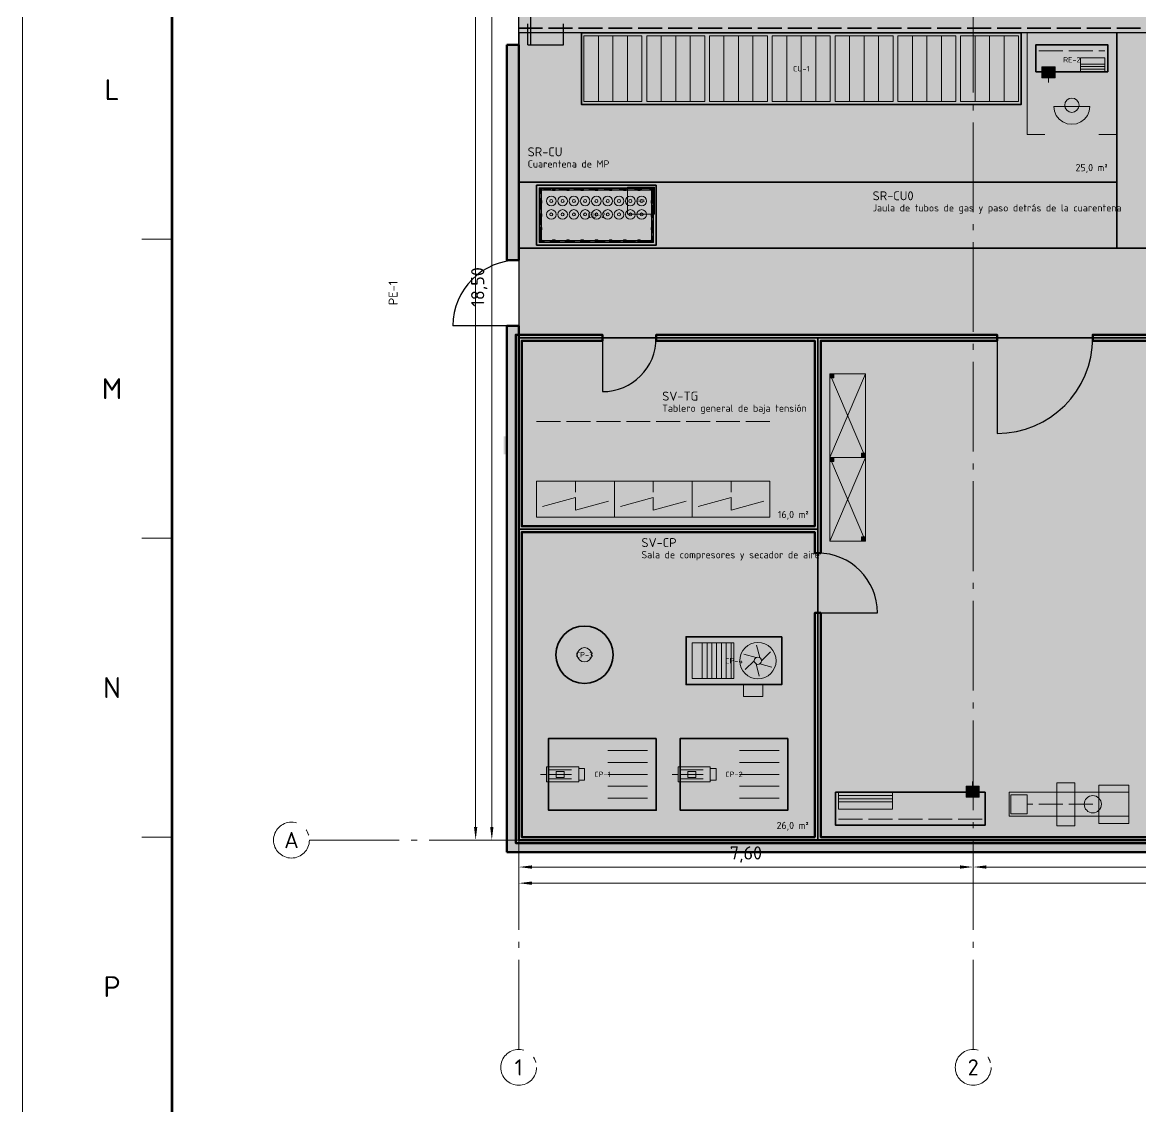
# Model space of a CAD drawing. Header units: millimetres. Extents: x 0 to 1189, y 0 to 841.
# Drawn here: x 0 to 187, y 175.4 to 356.8 of the extents above; entities that cross this region are included whole.
import ezdxf
from ezdxf.enums import TextEntityAlignment as Align

# ---------------------------------------------------------------- set-up
doc = ezdxf.new("R2010")
doc.units = ezdxf.units.MM
doc.linetypes.add('IRAM-E-TRAZOS', pattern=[5, 4, -1])
doc.linetypes.add('IRAM-F-TRAZO-PUNTO', pattern=[20, 15, -2, 1, -2])
for name, color, linetype, lineweight in [('06-TEXTO', 7, 'CONTINUOUS', 25), ('07-RECUADRO', 7, 'CONTINUOUS', 70), ('08-FINA', 5, 'CONTINUOUS', 18), ('A-ABERTURA', 7, 'CONTINUOUS', 25), ('A-COLUMNA', 7, 'CONTINUOUS', 50), ('A-COTA', 7, 'CONTINUOUS', 18), ('A-EJE', 1, 'IRAM-F-TRAZO-PUNTO', 18), ('A-EQUIPO-FINO', 8, 'CONTINUOUS', 13), ('A-EQUIPO-OCULTO', 8, 'IRAM-E-TRAZOS', 13), ('A-EQUIPO-RELLENO', 9, 'CONTINUOUS', 13), ('A-MURO', 7, 'CONTINUOUS', 50), ('A-OPERARIO', 6, 'CONTINUOUS', 18), ('A-RELLENO', 9, 'CONTINUOUS', 13), ('A-SECTOR', 1, 'CONTINUOUS', 25), ('A-SECTOR-TXT', 1, 'CONTINUOUS', 25), ('A-TABIQUE', 7, 'CONTINUOUS', 50), ('A-TEXTO', 7, 'CONTINUOUS', 18)]:
    doc.layers.add(name, color=color, linetype=linetype, lineweight=lineweight)
for name, color, linetype, lineweight, true_color in [('A-AREA-TRABAJO', 30, 'CONTINUOUS', 13, 0xeb963c), ('A-EQUIPO', 30, 'CONTINUOUS', 35, 0xe67800), ('A-MOBILIARIO', 8, 'CONTINUOUS', 18, 0x50505a), ('A-PASILLO', 2, 'IRAM-E-TRAZOS', 35, 0xd7a500), ('A-SENDA', 2, 'CONTINUOUS', 25, 0xd7a500)]:
    doc.layers.add(name, color=color, linetype=linetype, lineweight=lineweight, true_color=true_color)
doc.styles.add('ISO3098', font='isocpeur.ttf')
doc.dimstyles.new('FLAMA-IRAM', dxfattribs={"dimtxt": 3.5, "dimasz": 3.5, "dimexe": 2, "dimexo": 1.5, "dimgap": 1, "dimtad": 1, "dimdec": 1, "dimtxsty": 'ISO3098', "dimblk": 'IRAM_FLECHA', "dimblk1": 'IRAM_FLECHA', "dimblk2": 'IRAM_FLECHA', "dimcen": 2.5, "dimclrd": 3, "dimclre": 3, "dimclrt": 3, "dimazin": 3, "dimtfac": 1, "dimtmove": 0, "dimatfit": 3, "dimlwd": 18, "dimlwe": 18})

# ---------------------------------------------------------------- blocks, each defined once
blk = doc.blocks.new('IRAM_FLECHA')
blk.add_solid([(0, 0), (-1, 0.125), (-1, -0.125)])

msp = doc.modelspace()

# ---------------------------------------------------------------- hatches: boundary and pattern name
at = {"layer": 'A-ABERTURA', "true_color": 0x3c3c3c}
h = msp.add_hatch(color=7, dxfattribs=at)
h.dxf.hatch_style = 1
h.paths.add_polyline_path([(85, 353), (85, 350.5), (81, 350.5), (81, 353)])
at = {"layer": 'A-COLUMNA', "true_color": 0x000000}
h = msp.add_hatch(color=7, dxfattribs=at)
h.dxf.hatch_style = 1
h.paths.add_polyline_path([(80.5, 284.5), (83.5, 284.5), (83.5, 287.5), (80.5, 287.5)])
h = msp.add_hatch(color=7, dxfattribs=at)
h.dxf.hatch_style = 1
h.paths.add_polyline_path([(81, 218), (85, 218), (85, 222), (81, 222)])
h = msp.add_hatch(color=7, dxfattribs=at)
h.dxf.hatch_style = 1
h.paths.add_polyline_path([(157, 218), (161, 218), (161, 222), (157, 222)])
at = {"layer": 'A-EQUIPO-RELLENO', "true_color": 0xeedec0}
h = msp.add_hatch(color=7, dxfattribs=at)
h.dxf.hatch_style = 1
h.paths.add_polyline_path([(103.6, 354.5), (93.9, 354.5), (93.9, 343.5), (103.6, 343.5)])
h = msp.add_hatch(color=7, dxfattribs=at)
h.dxf.hatch_style = 1
h.paths.add_polyline_path([(114.1, 354.5), (104.4, 354.5), (104.4, 343.5), (114.1, 343.5)])
h = msp.add_hatch(color=7, dxfattribs=at)
h.dxf.hatch_style = 1
h.paths.add_polyline_path([(124.6, 354.5), (114.9, 354.5), (114.9, 343.5), (124.6, 343.5)])
h = msp.add_hatch(color=7, dxfattribs=at)
h.dxf.hatch_style = 1
h.paths.add_polyline_path([(135.1, 354.5), (125.4, 354.5), (125.4, 343.5), (135.1, 343.5)])
h = msp.add_hatch(color=7, dxfattribs=at)
h.dxf.hatch_style = 1
h.paths.add_polyline_path([(145.6, 354.5), (135.9, 354.5), (135.9, 343.5), (145.6, 343.5)])
h = msp.add_hatch(color=7, dxfattribs=at)
h.dxf.hatch_style = 1
h.paths.add_polyline_path([(156.1, 354.5), (146.4, 354.5), (146.4, 343.5), (156.1, 343.5)])
h = msp.add_hatch(color=7, dxfattribs=at)
h.dxf.hatch_style = 1
h.paths.add_polyline_path([(166.6, 354.5), (156.9, 354.5), (156.9, 343.5), (166.6, 343.5)])
h = msp.add_hatch(color=7, dxfattribs=at)
h.dxf.hatch_style = 1
h.paths.add_polyline_path([(169.5, 348.5), (181.5, 348.5), (181.5, 353), (169.5, 353)])
at = {"layer": 'A-EQUIPO-RELLENO', "true_color": 0xcdd0d4}
h = msp.add_hatch(color=7, dxfattribs=at)
h.dxf.hatch_style = 1
h.paths.add_polyline_path([(170.5, 347.5), (172.7, 347.5), (172.7, 349.3), (170.5, 349.3)])
at = {"layer": 'A-EQUIPO-RELLENO', "true_color": 0xffffff}
h = msp.add_hatch(color=7, dxfattribs=at)
h.dxf.hatch_style = 1
h.paths.add_polyline_path([(176.7, 342.9), (176.659, 343.211), (176.539, 343.5), (176.349, 343.749), (176.1, 343.939), (175.811, 344.059), (175.5, 344.1), (175.189, 344.059), (174.9, 343.939), (174.651, 343.749), (174.461, 343.5), (174.341, 343.211), (174.3, 342.9), (174.341, 342.589), (174.461, 342.3), (174.651, 342.051), (174.9, 341.861), (175.189, 341.741), (175.5, 341.7), (175.811, 341.741), (176.1, 341.861), (176.349, 342.051), (176.539, 342.3), (176.659, 342.589)])
at = {"layer": 'A-EQUIPO-RELLENO', "true_color": 0xfae1f5}
h = msp.add_hatch(color=7, dxfattribs=at)
h.dxf.hatch_style = 1
h.paths.add_polyline_path([(172.5, 342.7), (172.602, 341.924), (172.902, 341.2), (173.379, 340.579), (174, 340.102), (174.724, 339.802), (175.5, 339.7), (176.276, 339.802), (177, 340.102), (177.621, 340.579), (178.098, 341.2), (178.398, 341.924), (178.5, 342.7), (172.5, 342.7)])
at = {"layer": 'A-EQUIPO-RELLENO', "true_color": 0xf5f5f5}
h = msp.add_hatch(color=7, dxfattribs=at)
h.dxf.hatch_style = 1
h.paths.add_polyline_path([(106, 329.5), (86, 329.5), (86, 319.5), (106, 319.5)])
at = {"layer": 'A-EQUIPO-RELLENO', "true_color": 0x969ba0}
h = msp.add_hatch(color=7, dxfattribs=at)
h.dxf.hatch_style = 1
h.paths.add_polyline_path([(86.86, 329.06), (86.44, 329.06), (86.44, 328.64), (86.86, 328.64)])
h = msp.add_hatch(color=7, dxfattribs=at)
h.dxf.hatch_style = 1
h.paths.add_polyline_path([(86.86, 329.06), (86.44, 329.06), (86.44, 328.64), (86.86, 328.64)])
h = msp.add_hatch(color=7, dxfattribs=at)
h.dxf.hatch_style = 1
h.paths.add_polyline_path([(89.085, 329.06), (88.665, 329.06), (88.665, 328.64), (89.085, 328.64)])
h = msp.add_hatch(color=7, dxfattribs=at)
h.dxf.hatch_style = 1
h.paths.add_polyline_path([(91.46, 329.06), (91.04, 329.06), (91.04, 328.64), (91.46, 328.64)])
h = msp.add_hatch(color=7, dxfattribs=at)
h.dxf.hatch_style = 1
h.paths.add_polyline_path([(93.835, 329.06), (93.415, 329.06), (93.415, 328.64), (93.835, 328.64)])
h = msp.add_hatch(color=7, dxfattribs=at)
h.dxf.hatch_style = 1
h.paths.add_polyline_path([(96.21, 329.06), (95.79, 329.06), (95.79, 328.64), (96.21, 328.64)])
h = msp.add_hatch(color=7, dxfattribs=at)
h.dxf.hatch_style = 1
h.paths.add_polyline_path([(98.585, 329.06), (98.165, 329.06), (98.165, 328.64), (98.585, 328.64)])
h = msp.add_hatch(color=7, dxfattribs=at)
h.dxf.hatch_style = 1
h.paths.add_polyline_path([(100.96, 329.06), (100.54, 329.06), (100.54, 328.64), (100.96, 328.64)])
h = msp.add_hatch(color=7, dxfattribs=at)
h.dxf.hatch_style = 1
h.paths.add_polyline_path([(103.335, 329.06), (102.915, 329.06), (102.915, 328.64), (103.335, 328.64)])
h = msp.add_hatch(color=7, dxfattribs=at)
h.dxf.hatch_style = 1
h.paths.add_polyline_path([(105.56, 329.06), (105.14, 329.06), (105.14, 328.64), (105.56, 328.64)])
h = msp.add_hatch(color=7, dxfattribs=at)
h.dxf.hatch_style = 1
h.paths.add_polyline_path([(105.56, 329.06), (105.14, 329.06), (105.14, 328.64), (105.56, 328.64)])
h = msp.add_hatch(color=7, dxfattribs=at)
h.dxf.hatch_style = 1
h.paths.add_polyline_path([(86.86, 326.96), (86.44, 326.96), (86.44, 326.54), (86.86, 326.54)])
h = msp.add_hatch(color=7, dxfattribs=at)
h.dxf.hatch_style = 1
h.paths.add_polyline_path([(105.56, 326.96), (105.14, 326.96), (105.14, 326.54), (105.56, 326.54)])
h = msp.add_hatch(color=7, dxfattribs=at)
h.dxf.hatch_style = 1
h.paths.add_polyline_path([(86.86, 324.71), (86.44, 324.71), (86.44, 324.29), (86.86, 324.29)])
h = msp.add_hatch(color=7, dxfattribs=at)
h.dxf.hatch_style = 1
h.paths.add_polyline_path([(105.56, 324.71), (105.14, 324.71), (105.14, 324.29), (105.56, 324.29)])
h = msp.add_hatch(color=7, dxfattribs=at)
h.dxf.hatch_style = 1
h.paths.add_polyline_path([(86.86, 322.46), (86.44, 322.46), (86.44, 322.04), (86.86, 322.04)])
h = msp.add_hatch(color=7, dxfattribs=at)
h.dxf.hatch_style = 1
h.paths.add_polyline_path([(105.56, 322.46), (105.14, 322.46), (105.14, 322.04), (105.56, 322.04)])
h = msp.add_hatch(color=7, dxfattribs=at)
h.dxf.hatch_style = 1
h.paths.add_polyline_path([(86.86, 320.36), (86.44, 320.36), (86.44, 319.94), (86.86, 319.94)])
h = msp.add_hatch(color=7, dxfattribs=at)
h.dxf.hatch_style = 1
h.paths.add_polyline_path([(86.86, 320.36), (86.44, 320.36), (86.44, 319.94), (86.86, 319.94)])
h = msp.add_hatch(color=7, dxfattribs=at)
h.dxf.hatch_style = 1
h.paths.add_polyline_path([(89.085, 320.36), (88.665, 320.36), (88.665, 319.94), (89.085, 319.94)])
h = msp.add_hatch(color=7, dxfattribs=at)
h.dxf.hatch_style = 1
h.paths.add_polyline_path([(91.46, 320.36), (91.04, 320.36), (91.04, 319.94), (91.46, 319.94)])
h = msp.add_hatch(color=7, dxfattribs=at)
h.dxf.hatch_style = 1
h.paths.add_polyline_path([(93.835, 320.36), (93.415, 320.36), (93.415, 319.94), (93.835, 319.94)])
h = msp.add_hatch(color=7, dxfattribs=at)
h.dxf.hatch_style = 1
h.paths.add_polyline_path([(96.21, 320.36), (95.79, 320.36), (95.79, 319.94), (96.21, 319.94)])
h = msp.add_hatch(color=7, dxfattribs=at)
h.dxf.hatch_style = 1
h.paths.add_polyline_path([(98.585, 320.36), (98.165, 320.36), (98.165, 319.94), (98.585, 319.94)])
h = msp.add_hatch(color=7, dxfattribs=at)
h.dxf.hatch_style = 1
h.paths.add_polyline_path([(100.96, 320.36), (100.54, 320.36), (100.54, 319.94), (100.96, 319.94)])
h = msp.add_hatch(color=7, dxfattribs=at)
h.dxf.hatch_style = 1
h.paths.add_polyline_path([(103.335, 320.36), (102.915, 320.36), (102.915, 319.94), (103.335, 319.94)])
h = msp.add_hatch(color=7, dxfattribs=at)
h.dxf.hatch_style = 1
h.paths.add_polyline_path([(105.56, 320.36), (105.14, 320.36), (105.14, 319.94), (105.56, 319.94)])
h = msp.add_hatch(color=7, dxfattribs=at)
h.dxf.hatch_style = 1
h.paths.add_polyline_path([(105.56, 320.36), (105.14, 320.36), (105.14, 319.94), (105.56, 319.94)])
at = {"layer": 'A-EQUIPO-RELLENO', "true_color": 0xeeeeee}
h = msp.add_hatch(color=7, dxfattribs=at)
h.dxf.hatch_style = 1
h.paths.add_polyline_path([(141, 284), (141, 298), (135, 298), (135, 284)])
at = {"layer": 'A-EQUIPO-RELLENO', "true_color": 0x969ba0}
h = msp.add_hatch(color=7, dxfattribs=at)
h.dxf.hatch_style = 1
h.paths.add_polyline_path([(135.7, 297.3), (135.7, 297.9), (135.1, 297.9), (135.1, 297.3)])
h = msp.add_hatch(color=7, dxfattribs=at)
h.dxf.hatch_style = 1
h.paths.add_polyline_path([(140.9, 284.1), (140.9, 284.7), (140.3, 284.7), (140.3, 284.1)])
at = {"layer": 'A-EQUIPO-RELLENO', "true_color": 0xeeeeee}
h = msp.add_hatch(color=7, dxfattribs=at)
h.dxf.hatch_style = 1
h.paths.add_polyline_path([(141, 270), (141, 284), (135, 284), (135, 270)])
at = {"layer": 'A-EQUIPO-RELLENO', "true_color": 0x969ba0}
h = msp.add_hatch(color=7, dxfattribs=at)
h.dxf.hatch_style = 1
h.paths.add_polyline_path([(135.7, 283.3), (135.7, 283.9), (135.1, 283.9), (135.1, 283.3)])
at = {"layer": 'A-EQUIPO-RELLENO', "true_color": 0xcdd0d4}
h = msp.add_hatch(color=7, dxfattribs=at)
h.dxf.hatch_style = 1
h.paths.add_polyline_path([(99, 280), (86, 280), (86, 274), (99, 274)])
h = msp.add_hatch(color=7, dxfattribs=at)
h.dxf.hatch_style = 1
h.paths.add_polyline_path([(112, 280), (99, 280), (99, 274), (112, 274)])
h = msp.add_hatch(color=7, dxfattribs=at)
h.dxf.hatch_style = 1
h.paths.add_polyline_path([(125, 280), (112, 280), (112, 274), (125, 274)])
at = {"layer": 'A-EQUIPO-RELLENO', "true_color": 0x969ba0}
h = msp.add_hatch(color=7, dxfattribs=at)
h.dxf.hatch_style = 1
h.paths.add_polyline_path([(140.9, 270.1), (140.9, 270.7), (140.3, 270.7), (140.3, 270.1)])
at = {"layer": 'A-EQUIPO-RELLENO', "true_color": 0xe1e6ec}
h = msp.add_hatch(color=7, dxfattribs=at)
h.dxf.hatch_style = 1
h.paths.add_polyline_path([(89.2, 251), (89.364, 249.758), (89.843, 248.6), (90.606, 247.606), (91.6, 246.843), (92.758, 246.364), (94, 246.2), (95.242, 246.364), (96.4, 246.843), (97.394, 247.606), (98.157, 248.6), (98.636, 249.758), (98.8, 251), (98.636, 252.242), (98.157, 253.4), (97.394, 254.394), (96.4, 255.157), (95.242, 255.636), (94, 255.8), (92.758, 255.636), (91.6, 255.157), (90.606, 254.394), (89.843, 253.4), (89.364, 252.242)])
at = {"layer": 'A-EQUIPO-RELLENO', "true_color": 0xeeeeee}
h = msp.add_hatch(color=7, dxfattribs=at)
h.dxf.hatch_style = 1
h.paths.add_polyline_path([(127, 254), (111, 254), (111, 246), (127, 246)])
at = {"layer": 'A-EQUIPO-RELLENO', "true_color": 0xd7e1d7}
h = msp.add_hatch(color=7, dxfattribs=at)
h.dxf.hatch_style = 1
h.paths.add_polyline_path([(106, 237), (88, 237), (88, 225), (106, 225)])
h = msp.add_hatch(color=7, dxfattribs=at)
h.dxf.hatch_style = 1
h.paths.add_polyline_path([(128, 237), (110, 237), (110, 225), (128, 225)])
at = {"layer": 'A-EQUIPO-RELLENO', "true_color": 0xcdd0d4}
h = msp.add_hatch(color=7, dxfattribs=at)
h.dxf.hatch_style = 1
h.paths.add_polyline_path([(93.04, 232.25), (87.64, 232.25), (87.64, 229.75), (93.04, 229.75)])
h = msp.add_hatch(color=7, dxfattribs=at)
h.dxf.hatch_style = 1
h.paths.add_polyline_path([(115.04, 232.25), (109.64, 232.25), (109.64, 229.75), (115.04, 229.75)])
h = msp.add_hatch(color=7, dxfattribs=at)
h.dxf.hatch_style = 1
h.paths.add_polyline_path([(160, 229), (157.8, 229), (157.8, 227.2), (160, 227.2)])
h = msp.add_hatch(color=7, dxfattribs=at)
h.dxf.hatch_style = 1
h.paths.add_polyline_path([(185, 229.2), (180, 229.2), (180, 222.8), (185, 222.8)])
at = {"layer": 'A-EQUIPO-RELLENO', "true_color": 0xeedec0}
h = msp.add_hatch(color=7, dxfattribs=at)
h.dxf.hatch_style = 1
h.paths.add_polyline_path([(161, 228), (136, 228), (136, 222.5), (161, 222.5)])
at = {"layer": 'A-EQUIPO-RELLENO', "true_color": 0xeeeeee}
h = msp.add_hatch(color=7, dxfattribs=at)
h.dxf.hatch_style = 1
h.paths.add_polyline_path([(185, 228), (165, 228), (165, 224), (185, 224)])
at = {"layer": 'A-MURO', "true_color": 0x464646}
h = msp.add_hatch(color=7, dxfattribs=at)
h.dxf.hatch_style = 1
h.paths.add_polyline_path([(81, 353), (83, 353), (83, 317), (81, 317)])
h = msp.add_hatch(color=7, dxfattribs=at)
h.dxf.hatch_style = 1
h.paths.add_polyline_path([(81, 218), (81, 306), (83, 306), (83, 220), (314, 220), (314, 218)])
at = {"layer": 'A-RELLENO', "true_color": 0xe2e2e2}
h = msp.add_hatch(color=7, dxfattribs=at)
h.dxf.hatch_style = 1
h.paths.add_polyline_path([(83, 355), (843, 355), (843, 405), (83, 405)])
at = {"layer": 'A-RELLENO', "true_color": 0xcde1f5}
h = msp.add_hatch(color=7, dxfattribs=at)
h.dxf.hatch_style = 1
h.paths.add_polyline_path([(83, 330), (183, 330), (183, 355), (83, 355)])
at = {"layer": 'A-RELLENO', "true_color": 0xfff4b4}
h = msp.add_hatch(color=7, dxfattribs=at)
h.dxf.hatch_style = 1
h.paths.add_polyline_path([(183, 319), (198, 319), (198, 355), (183, 355)])
at = {"layer": 'A-RELLENO', "true_color": 0xcde1f5}
h = msp.add_hatch(color=7, dxfattribs=at)
h.dxf.hatch_style = 1
h.paths.add_polyline_path([(83, 319), (183, 319), (183, 330), (83, 330)])
at = {"layer": 'A-RELLENO', "true_color": 0xdb8eaa}
h = msp.add_hatch(color=7, dxfattribs=at)
h.dxf.hatch_style = 1
h.paths.add_polyline_path([(101.2, 324.7), (105.7, 324.7), (105.7, 329.2), (101.2, 329.2)])
at = {"layer": 'A-RELLENO', "true_color": 0xfff4b4}
h = msp.add_hatch(color=7, dxfattribs=at)
h.dxf.hatch_style = 1
h.paths.add_polyline_path([(83, 304), (330, 304), (330, 319), (83, 319)])
at = {"layer": 'A-RELLENO', "true_color": 0xe4e4e4}
h = msp.add_hatch(color=7, dxfattribs=at)
h.dxf.hatch_style = 1
h.paths.add_polyline_path([(83, 272), (133, 272), (133, 304), (83, 304)])
h = msp.add_hatch(color=7, dxfattribs=at)
h.dxf.hatch_style = 1
h.paths.add_polyline_path([(133, 220), (209, 220), (209, 304), (133, 304)])
h = msp.add_hatch(color=7, dxfattribs=at)
h.dxf.hatch_style = 1
h.paths.add_polyline_path([(83, 220), (133, 220), (133, 272), (83, 272)])
at = {"layer": 'A-TABIQUE', "true_color": 0x6e6e6e}
h = msp.add_hatch(color=7, dxfattribs=at)
h.dxf.hatch_style = 1
h.paths.add_polyline_path([(209.5, 304.5), (219, 304.5), (219, 303.5), (209.5, 303.5), (209.5, 220.5), (248.5, 220.5), (248.5, 303.5), (229, 303.5), (229, 304.5), (248.5, 304.5), (249.5, 304.5), (263, 304.5), (263, 303.5), (249.5, 303.5), (249.5, 220.5), (296.5, 220.5), (296.5, 303.5), (272, 303.5), (272, 304.5), (296.5, 304.5), (297.5, 304.5), (299, 304.5), (299, 303.5), (297.5, 303.5), (297.5, 220.5), (329.5, 220.5), (329.5, 256.5), (329.5, 303.5), (308, 303.5), (308, 304.5), (330.5, 304.5), (330.5, 256.5), (367.5, 256.5), (367.5, 241), (366.5, 241), (366.5, 255.5), (330.5, 255.5), (330.5, 220.5), (366.5, 220.5), (366.5, 232), (367.5, 232), (367.5, 219.5), (330.5, 219.5), (329.5, 219.5), (297.5, 219.5), (296.5, 219.5), (249.5, 219.5), (248.5, 219.5), (209.5, 219.5), (208.5, 219.5), (133.5, 219.5), (132.5, 219.5), (82.5, 219.5), (82.5, 271.5), (82.5, 272.5), (82.5, 304.5), (97, 304.5), (97, 303.5), (83.5, 303.5), (83.5, 272.5), (132.5, 272.5), (132.5, 303.5), (106, 303.5), (106, 304.5), (132.5, 304.5), (133.5, 304.5), (163, 304.5), (163, 303.5), (133.5, 303.5), (133.5, 272.5), (133.5, 271.5), (133.5, 268), (132.5, 268), (132.5, 271.5), (83.5, 271.5), (83.5, 220.5), (132.5, 220.5), (132.5, 258), (133.5, 258), (133.5, 220.5), (208.5, 220.5), (208.5, 303.5), (179, 303.5), (179, 304.5), (208.5, 304.5)])

# ---------------------------------------------------------------- linework, layer by layer
at = {"layer": '07-RECUADRO'}
msp.add_lwpolyline([(25, 10), (1179, 10), (1179, 831), (25, 831)], close=True, dxfattribs=at)
at = {"layer": '08-FINA'}
for p, q in [((25, 320.5), (20, 320.5)), ((25, 270.5), (20, 270.5)), ((25, 220.5), (20, 220.5))]:
    msp.add_line(p, q, dxfattribs=at)
msp.add_lwpolyline([(0, 0), (1189, 0), (1189, 841), (0, 841)], close=True, dxfattribs=at)
at = {"layer": 'A-ABERTURA'}
for p, q in [((83, 353), (83, 403)), ((85, 353), (85, 403)), ((84.5, 353), (84.5, 356.5)), ((90.5, 353), (90.5, 356.5)), ((84.5, 353), (90.5, 353)), ((83, 306), (72, 306)), ((97, 304), (97, 295)), ((163, 304), (163, 288)), ((133, 258), (143, 258))]:
    msp.add_line(p, q, dxfattribs=at)
for centre, radius, start, end in [((83, 306), 11, 90, 180), ((97, 304), 9, 270, 360), ((163, 304), 16, 270, 360), ((133, 258), 10, 0, 90)]:
    msp.add_arc(centre, radius, start, end, dxfattribs=at)
at = {"layer": 'A-AREA-TRABAJO'}
for p, q in [((168, 338), (171, 338)), ((180, 338), (183, 338))]:
    msp.add_line(p, q, dxfattribs=at)
msp.add_lwpolyline([(168, 338), (168, 355), (183, 355), (183, 338)], dxfattribs=at)
at = {"layer": 'A-EJE'}
for p, q in [((83, 185), (83, 696)), ((159, 185), (159, 696)), ((48, 220), (878, 220))]:
    msp.add_line(p, q, dxfattribs=at)
for centre in [(45, 220), (83, 182), (159, 182)]:
    msp.add_circle(centre, 3, dxfattribs=at)
at = {"layer": 'A-EQUIPO'}
for points in [[(167, 355), (93.5, 355), (93.5, 343), (167, 343)], [(169.5, 348.5), (181.5, 348.5), (181.5, 353), (169.5, 353)], [(106, 329.5), (86, 329.5), (86, 319.5), (106, 319.5)], [(105.5, 329), (86.5, 329), (86.5, 320), (105.5, 320)], [(127, 254), (111, 254), (111, 246), (127, 246)], [(106, 237), (88, 237), (88, 225), (106, 225)], [(128, 237), (110, 237), (110, 225), (128, 225)], [(161, 228), (136, 228), (136, 222.5), (161, 222.5)]]:
    msp.add_lwpolyline(points, close=True, dxfattribs=at)
msp.add_circle((94, 251), 4.8, dxfattribs=at)
at = {"layer": 'A-EQUIPO-FINO'}
for p, q in [((96.325, 354.5), (96.325, 343.5)), ((98.75, 354.5), (98.75, 343.5)), ((101.175, 354.5), (101.175, 343.5)), ((106.825, 354.5), (106.825, 343.5)), ((109.25, 354.5), (109.25, 343.5)), ((111.675, 354.5), (111.675, 343.5)), ((117.325, 354.5), (117.325, 343.5)), ((119.75, 354.5), (119.75, 343.5)), ((122.175, 354.5), (122.175, 343.5)), ((127.825, 354.5), (127.825, 343.5)), ((130.25, 354.5), (130.25, 343.5)), ((132.675, 354.5), (132.675, 343.5)), ((138.325, 354.5), (138.325, 343.5)), ((140.75, 354.5), (140.75, 343.5)), ((143.175, 354.5), (143.175, 343.5)), ((148.825, 354.5), (148.825, 343.5)), ((151.25, 354.5), (151.25, 343.5)), ((153.675, 354.5), (153.675, 343.5)), ((159.325, 354.5), (159.325, 343.5)), ((161.75, 354.5), (161.75, 343.5)), ((164.175, 354.5), (164.175, 343.5)), ((176.94, 349.775), (181, 349.775)), ((176.94, 349.35), (181, 349.35)), ((176.94, 348.925), (181, 348.925)), ((171.6, 347.5), (171.6, 346.7)), ((141, 284), (135, 298)), ((135, 284), (141, 298)), ((141, 270), (135, 284)), ((135, 270), (141, 284)), ((92.5, 280), (92.5, 278.2)), ((105.5, 280), (105.5, 278.2)), ((118.5, 280), (118.5, 278.2)), ((113.7, 253), (113.7, 247)), ((114.5, 253), (114.5, 247)), ((115.3, 253), (115.3, 247)), ((116.1, 253), (116.1, 247)), ((116.9, 253), (116.9, 247)), ((117.7, 253), (117.7, 247)), ((118.5, 253), (118.5, 247)), ((104.56, 235), (97.9, 235)), ((126.56, 235), (119.9, 235)), ((104.56, 233), (97.9, 233)), ((126.56, 233), (119.9, 233)), ((87.64, 231), (86.668, 231)), ((91.852, 231.75), (88.072, 231.75)), ((91.852, 231), (88.072, 231)), ((91.852, 230.25), (88.072, 230.25)), ((104.56, 231), (97.9, 231)), ((109.64, 231), (108.668, 231)), ((113.852, 231.75), (110.072, 231.75)), ((113.852, 231), (110.072, 231)), ((113.852, 230.25), (110.072, 230.25)), ((126.56, 231), (119.9, 231)), ((104.56, 229), (97.9, 229)), ((126.56, 229), (119.9, 229)), ((158.9, 229), (158.9, 229.8)), ((104.56, 227), (97.9, 227)), ((126.56, 227), (119.9, 227)), ((145.5, 227.463), (136.5, 227.463)), ((145.5, 226.925), (136.5, 226.925)), ((145.5, 226.387), (136.5, 226.387))]:
    msp.add_line(p, q, dxfattribs=at)
for points in [[(103.6, 354.5), (93.9, 354.5), (93.9, 343.5), (103.6, 343.5)], [(114.1, 354.5), (104.4, 354.5), (104.4, 343.5), (114.1, 343.5)], [(124.6, 354.5), (114.9, 354.5), (114.9, 343.5), (124.6, 343.5)], [(135.1, 354.5), (125.4, 354.5), (125.4, 343.5), (135.1, 343.5)], [(145.6, 354.5), (135.9, 354.5), (135.9, 343.5), (145.6, 343.5)], [(156.1, 354.5), (146.4, 354.5), (146.4, 343.5), (156.1, 343.5)], [(166.6, 354.5), (156.9, 354.5), (156.9, 343.5), (166.6, 343.5)], [(176.94, 348.5), (181, 348.5), (181, 350.8), (176.94, 350.8)], [(170.5, 347.5), (172.7, 347.5), (172.7, 349.3), (170.5, 349.3)], [(101.2, 324.7), (105.7, 324.7), (105.7, 329.2), (101.2, 329.2)], [(86.86, 329.06), (86.44, 329.06), (86.44, 328.64), (86.86, 328.64)], [(86.86, 329.06), (86.44, 329.06), (86.44, 328.64), (86.86, 328.64)], [(105.2, 328.7), (86.8, 328.7), (86.8, 320.3), (105.2, 320.3)], [(89.085, 329.06), (88.665, 329.06), (88.665, 328.64), (89.085, 328.64)], [(91.46, 329.06), (91.04, 329.06), (91.04, 328.64), (91.46, 328.64)], [(93.835, 329.06), (93.415, 329.06), (93.415, 328.64), (93.835, 328.64)], [(96.21, 329.06), (95.79, 329.06), (95.79, 328.64), (96.21, 328.64)], [(98.585, 329.06), (98.165, 329.06), (98.165, 328.64), (98.585, 328.64)], [(100.96, 329.06), (100.54, 329.06), (100.54, 328.64), (100.96, 328.64)], [(103.335, 329.06), (102.915, 329.06), (102.915, 328.64), (103.335, 328.64)], [(105.56, 329.06), (105.14, 329.06), (105.14, 328.64), (105.56, 328.64)], [(105.56, 329.06), (105.14, 329.06), (105.14, 328.64), (105.56, 328.64)], [(86.86, 326.96), (86.44, 326.96), (86.44, 326.54), (86.86, 326.54)], [(105.56, 326.96), (105.14, 326.96), (105.14, 326.54), (105.56, 326.54)], [(86.86, 324.71), (86.44, 324.71), (86.44, 324.29), (86.86, 324.29)], [(105.56, 324.71), (105.14, 324.71), (105.14, 324.29), (105.56, 324.29)], [(86.86, 322.46), (86.44, 322.46), (86.44, 322.04), (86.86, 322.04)], [(105.56, 322.46), (105.14, 322.46), (105.14, 322.04), (105.56, 322.04)], [(86.86, 320.36), (86.44, 320.36), (86.44, 319.94), (86.86, 319.94)], [(86.86, 320.36), (86.44, 320.36), (86.44, 319.94), (86.86, 319.94)], [(89.085, 320.36), (88.665, 320.36), (88.665, 319.94), (89.085, 319.94)], [(91.46, 320.36), (91.04, 320.36), (91.04, 319.94), (91.46, 319.94)], [(93.835, 320.36), (93.415, 320.36), (93.415, 319.94), (93.835, 319.94)], [(96.21, 320.36), (95.79, 320.36), (95.79, 319.94), (96.21, 319.94)], [(98.585, 320.36), (98.165, 320.36), (98.165, 319.94), (98.585, 319.94)], [(100.96, 320.36), (100.54, 320.36), (100.54, 319.94), (100.96, 319.94)], [(103.335, 320.36), (102.915, 320.36), (102.915, 319.94), (103.335, 319.94)], [(105.56, 320.36), (105.14, 320.36), (105.14, 319.94), (105.56, 319.94)], [(105.56, 320.36), (105.14, 320.36), (105.14, 319.94), (105.56, 319.94)], [(141, 284), (141, 298), (135, 298), (135, 284)], [(135.7, 297.3), (135.7, 297.9), (135.1, 297.9), (135.1, 297.3)], [(140.9, 284.1), (140.9, 284.7), (140.3, 284.7), (140.3, 284.1)], [(141, 270), (141, 284), (135, 284), (135, 270)], [(135.7, 283.3), (135.7, 283.9), (135.1, 283.9), (135.1, 283.3)], [(140.9, 270.1), (140.9, 270.7), (140.3, 270.7), (140.3, 270.1)], [(119, 253), (112, 253), (112, 247), (119, 247)], [(93.04, 232.25), (87.64, 232.25), (87.64, 229.75), (93.04, 229.75)], [(94.012, 232), (93.04, 232), (93.04, 230), (94.012, 230)], [(115.04, 232.25), (109.64, 232.25), (109.64, 229.75), (115.04, 229.75)], [(116.012, 232), (115.04, 232), (115.04, 230), (116.012, 230)], [(90.61, 231.5), (89.26, 231.5), (89.26, 230.5), (90.61, 230.5)], [(112.61, 231.5), (111.26, 231.5), (111.26, 230.5), (112.61, 230.5)], [(160, 229), (157.8, 229), (157.8, 227.2), (160, 227.2)], [(176, 229.6), (173, 229.6), (173, 222.4), (176, 222.4)], [(145.5, 228), (136.5, 228), (136.5, 225.15), (145.5, 225.15)], [(168, 227.6), (165.3, 227.6), (165.3, 224.4), (168, 224.4)]]:
    msp.add_lwpolyline(points, close=True, dxfattribs=at)
for points in [[(105.5, 328.775), (104.233, 328.925), (102.967, 328.775), (101.7, 328.925), (100.433, 328.775), (99.167, 328.925), (97.9, 328.775), (96.633, 328.925), (95.367, 328.775), (94.1, 328.925), (92.833, 328.775), (91.567, 328.925), (90.3, 328.775), (89.033, 328.925), (87.767, 328.775), (86.5, 328.925)], [(86.725, 329), (86.575, 327.714), (86.725, 326.429), (86.575, 325.143), (86.725, 323.857), (86.575, 322.571), (86.725, 321.286), (86.575, 320)], [(105.275, 320), (105.425, 321.286), (105.275, 322.571), (105.425, 323.857), (105.275, 325.143), (105.425, 326.429), (105.275, 327.714), (105.425, 329)], [(86.5, 320.225), (87.767, 320.075), (89.033, 320.225), (90.3, 320.075), (91.567, 320.225), (92.833, 320.075), (94.1, 320.225), (95.367, 320.075), (96.633, 320.225), (97.9, 320.075), (99.167, 320.225), (100.433, 320.075), (101.7, 320.225), (102.967, 320.075), (104.233, 320.225), (105.5, 320.075)], [(98, 276.7), (92.5, 275.2), (92.5, 277.3), (87, 275.8)], [(111, 276.7), (105.5, 275.2), (105.5, 277.3), (100, 275.8)], [(124, 276.7), (118.5, 275.2), (118.5, 277.3), (113, 275.8)], [(123.304, 250.527), (122.775, 252.574)], [(122.696, 250.527), (120.658, 251.092)], [(123.608, 250), (125.117, 251.482)], [(122.392, 250), (120.883, 248.518)], [(122.696, 249.473), (123.225, 247.426)], [(123.304, 249.473), (125.342, 248.908)]]:
    msp.add_lwpolyline(points, dxfattribs=at)
for centre, radius in [((88.444, 326.875), 0.81), ((90.333, 326.875), 0.81), ((92.222, 326.875), 0.81), ((94.111, 326.875), 0.81), ((96, 326.875), 0.81), ((97.889, 326.875), 0.81), ((99.778, 326.875), 0.81), ((101.667, 326.875), 0.81), ((103.556, 326.875), 0.81), ((88.444, 324.625), 0.81), ((88.444, 326.875), 0.252), ((90.333, 324.625), 0.81), ((90.333, 326.875), 0.252), ((92.222, 324.625), 0.81), ((92.222, 326.875), 0.252), ((94.111, 324.625), 0.81), ((94.111, 326.875), 0.252), ((96, 324.625), 0.81), ((96, 326.875), 0.252), ((97.889, 324.625), 0.81), ((97.889, 326.875), 0.252), ((99.778, 324.625), 0.81), ((99.778, 326.875), 0.252), ((101.667, 324.625), 0.81), ((101.667, 326.875), 0.252), ((103.556, 324.625), 0.81), ((103.556, 326.875), 0.252), ((88.444, 324.625), 0.252), ((90.333, 324.625), 0.252), ((92.222, 324.625), 0.252), ((94.111, 324.625), 0.252), ((96, 324.625), 0.252), ((97.889, 324.625), 0.252), ((99.778, 324.625), 0.252), ((101.667, 324.625), 0.252), ((103.556, 324.625), 0.252), ((123, 250), 3.04), ((94, 251), 1.2), ((123, 250), 0.608)]:
    msp.add_circle(centre, radius, dxfattribs=at)
at = {"layer": 'A-EQUIPO-OCULTO'}
for p, q in [((170, 352), (181, 352)), ((101, 329.5), (91, 329.5)), ((125, 290), (86, 290)), ((179, 226), (168, 226)), ((160.5, 223.5), (136.5, 223.5))]:
    msp.add_line(p, q, dxfattribs=at)
msp.add_lwpolyline([(123.8, 246), (120.6, 246), (120.6, 244), (123.8, 244)], close=True, dxfattribs=at)
at = {"layer": 'A-MOBILIARIO'}
for points in [[(99, 280), (86, 280), (86, 274), (99, 274)], [(112, 280), (99, 280), (99, 274), (112, 274)], [(125, 280), (112, 280), (112, 274), (125, 274)], [(185, 229.2), (180, 229.2), (180, 222.8), (185, 222.8)], [(185, 228), (165, 228), (165, 224), (185, 224)]]:
    msp.add_lwpolyline(points, close=True, dxfattribs=at)
msp.add_circle((179, 226), 1.44, dxfattribs=at)
at = {"layer": 'A-MURO'}
for points in [[(81, 353), (83, 353), (83, 317), (81, 317)], [(81, 218), (81, 306), (83, 306), (83, 220), (314, 220), (314, 218)]]:
    msp.add_lwpolyline(points, close=True, dxfattribs=at)
at = {"layer": 'A-OPERARIO'}
msp.add_lwpolyline([(172.5, 342.7), (172.602, 341.924), (172.902, 341.2), (173.379, 340.579), (174, 340.102), (174.724, 339.802), (175.5, 339.7), (176.276, 339.802), (177, 340.102), (177.621, 340.579), (178.098, 341.2), (178.398, 341.924), (178.5, 342.7)], close=True, dxfattribs=at)
msp.add_circle((175.5, 342.9), 1.2, dxfattribs=at)
at = {"layer": 'A-PASILLO'}
msp.add_line((83, 355.8), (843, 355.8), dxfattribs=at)
at = {"layer": 'A-SECTOR'}
for points in [[(83, 330), (183, 330), (183, 355), (83, 355)], [(83, 319), (183, 319), (183, 330), (83, 330)], [(83, 272), (133, 272), (133, 304), (83, 304)], [(133, 220), (209, 220), (209, 304), (133, 304)], [(83, 220), (133, 220), (133, 272), (83, 272)]]:
    msp.add_lwpolyline(points, close=True, dxfattribs=at)
at = {"layer": 'A-SENDA'}
for points in [[(183, 319), (198, 319), (198, 355), (183, 355)], [(83, 304), (330, 304), (330, 319), (83, 319)]]:
    msp.add_lwpolyline(points, close=True, dxfattribs=at)
at = {"layer": 'A-TABIQUE'}
for points in [[(208.5, 219.5), (133.5, 219.5), (132.5, 219.5), (82.5, 219.5), (82.5, 271.5), (82.5, 272.5), (82.5, 304.5), (97, 304.5), (97, 303.5), (83.5, 303.5), (83.5, 272.5), (132.5, 272.5), (132.5, 303.5), (106, 303.5), (106, 304.5), (132.5, 304.5), (133.5, 304.5), (163, 304.5), (163, 303.5), (133.5, 303.5), (133.5, 272.5), (133.5, 271.5), (133.5, 268), (132.5, 268), (132.5, 271.5), (83.5, 271.5), (83.5, 220.5), (132.5, 220.5), (132.5, 258), (133.5, 258), (133.5, 220.5), (208.5, 220.5)], [(208.5, 303.5), (179, 303.5), (179, 304.5), (208.5, 304.5)]]:
    msp.add_lwpolyline(points, dxfattribs=at)

# ---------------------------------------------------------------- texts
at = {"layer": '06-TEXTO', "style": 'ISO3098'}
for s, p in [('L', (15, 345.5)), ('M', (15, 295.5)), ('N', (15, 245.5)), ('P', (15, 195.5))]:
    msp.add_text(s, height=3.5, dxfattribs=at).set_placement(p, align=Align.MIDDLE_CENTER)
at = {"layer": 'A-SECTOR-TXT', "style": 'ISO3098'}
for s, height, p in [('SR-CU', 1.5, (84.5, 335.85)), ('Cuarentena de MP', 1.2, (84.5, 333.675)), ('SR-CU0', 1.5, (142.188, 328.5)), ('Jaula de tubos de gas y paso detrás de la cuarentena', 1.2, (142.188, 326.325)), ('SV-TG', 1.5, (107, 295)), ('Tablero general de baja tensión', 1.2, (107, 292.825)), ('SV-CP', 1.5, (103.528, 270.5)), ('Sala de compresores y secador de aire', 1.2, (103.528, 268.325))]:
    msp.add_text(s, height=height, dxfattribs=at).set_placement(p, align=Align.TOP_LEFT)
for s, p in [('25,0 m²', (181.5, 331.5)), ('16,0 m²', (131.5, 273.5)), ('26,0 m²', (131.5, 221.5))]:
    msp.add_text(s, height=1.2, dxfattribs=at).set_placement(p, align=Align.BOTTOM_RIGHT)
at = {"layer": 'A-TEXTO', "style": 'ISO3098'}
for s, height, p in [('RE-2', 0.9, (175.5, 350.5)), ('CU-1', 0.9, (130.25, 349)), ('GAS', 0.495, (103.45, 326.95)), ('CU-2', 0.9, (96, 324.5)), ('CP-3', 0.9, (94, 251)), ('CP-4', 0.9, (119, 250)), ('CP-1', 0.9, (97, 231)), ('CP-2', 0.9, (119, 231)), ('A', 2.7, (45, 220)), ('1', 2.7, (83, 182)), ('2', 2.7, (159, 182))]:
    msp.add_text(s, height=height, dxfattribs=at).set_placement(p, align=Align.MIDDLE_CENTER)
msp.add_text('PE-1', height=1.5, rotation=90, dxfattribs=at).set_placement((62, 311.5), align=Align.MIDDLE_CENTER)

# ---------------------------------------------------------------- dimensions: what is measured, and where the dimension line sits
at = {"layer": 'A-COTA'}
for base, p2 in [((75.8, 220), (83, 690)), ((78.5, 220), (83, 405))]:
    msp.add_linear_dim(base=base, p1=(83, 220), p2=p2, angle=90, dimstyle='FLAMA-IRAM', override={"dimtxt": 2.2, "dimasz": 2.2, "dimexe": 1.2, "dimexo": 1, "dimdec": 2, "dimlfac": 0.1, "dimzin": 0}, dxfattribs=at).render()
for base, p1, p2 in [((83, 215.5), (83, 220), (159, 220)), ((83, 212.8), (83, 220), (843, 220)), ((159, 215.5), (159, 220), (235, 220))]:
    msp.add_linear_dim(base=base, p1=p1, p2=p2, dimstyle='FLAMA-IRAM', override={"dimtxt": 2.2, "dimasz": 2.2, "dimexe": 1.2, "dimexo": 1, "dimdec": 2, "dimlfac": 0.1, "dimzin": 0}, dxfattribs=at).render()

doc.saveas('drawing.dxf')
